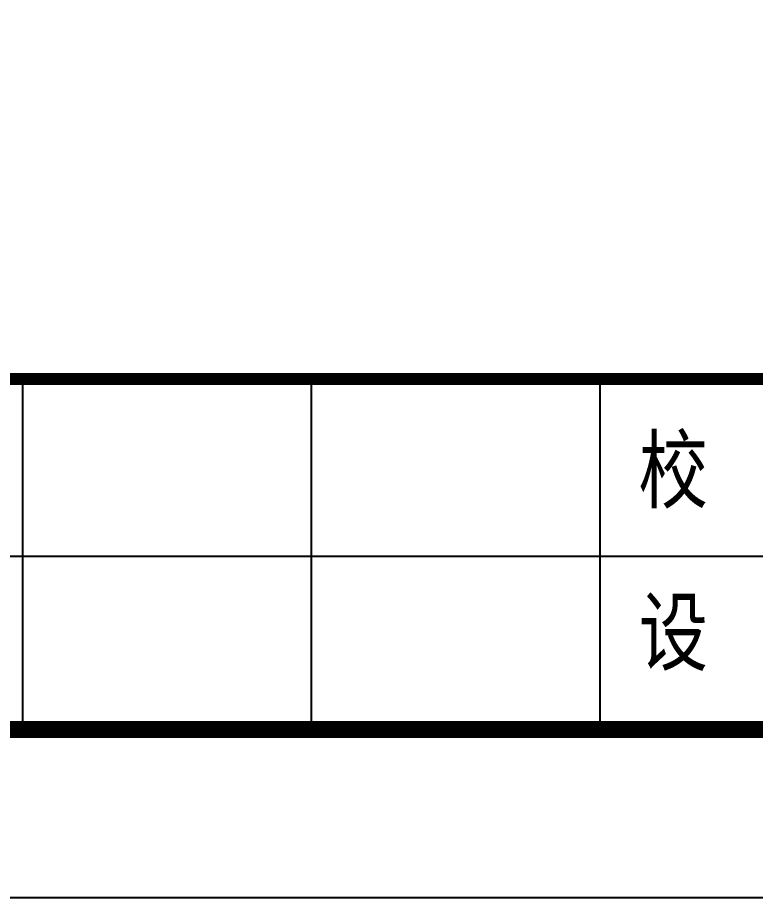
# Model space of a CAD drawing. Extents: x 4283 to 40403, y 1134 to 1764.
# Drawn here: x 5699.68 to 5730.75, y 1135.35 to 1172.4 of the extents above; entities that cross this region are included whole.
import ezdxf

# ---------------------------------------------------------------- set-up
doc = ezdxf.new("R2010")
doc.units = 0
for name, color, linetype in [('PUB_TITLE', 4, 'Continuous'), ('S-MODIFY', 4, 'Continuous'), ('华泽绵阳图框', 7, 'Continuous'), ('图框', 7, 'Continuous')]:
    doc.layers.add(name, color=color, linetype=linetype)
doc.styles.add('-宋体', font='', dxfattribs={"width": 0.8})
doc.styles.get('-宋体').set_extended_font_data('SimSun')

msp = doc.modelspace()

# ---------------------------------------------------------------- linework, layer by layer
at = {"layer": 'PUB_TITLE'}
msp.add_lwpolyline([(5582.957, 1135.352), (6002.957, 1135.352), (6002.957, 1432.352), (5582.957, 1432.352)], close=True, dxfattribs=at)
at = {"layer": 'PUB_TITLE', "color": 7, "const_width": 0.506}
msp.add_lwpolyline([(5600.634, 1142.423), (5995.657, 1142.423), (5995.662, 1157.184), (5600.634, 1157.184)], close=True, dxfattribs=at)
at = {"layer": 'S-MODIFY'}
msp.add_lwpolyline([(5582.957, 1135.352), (6002.957, 1135.352), (6002.957, 1432.352), (5582.957, 1432.352)], close=True, dxfattribs=at)
at = {"layer": '华泽绵阳图框', "color": 7}
for p, q in [((5699.896, 1142.338), (5699.896, 1157.099)), ((5712.051, 1142.338), (5712.051, 1157.099)), ((5724.205, 1142.338), (5724.205, 1157.099)), ((5651.278, 1149.719), (5760.669, 1149.719))]:
    msp.add_line(p, q, dxfattribs=at)
at = {"layer": '华泽绵阳图框', "color": 7, "const_width": 0.707}
msp.add_lwpolyline([(5600.634, 1142.423), (5995.887, 1142.423), (5995.887, 1425.251), (5600.634, 1425.251)], close=True, dxfattribs=at)
at = {"layer": '华泽绵阳图框', "color": 7, "const_width": 0.506}
msp.add_lwpolyline([(5600.634, 1157.184), (5995.662, 1157.184)], dxfattribs=at)

# ---------------------------------------------------------------- texts
at = {"layer": '图框', "color": 7, "style": '-宋体', "width": 0.8}
for s, p in [('校', (5725.819, 1152.021)), ('设', (5725.825, 1145.192))]:
    msp.add_text(s, height=2.685, dxfattribs=at).set_placement(p)

doc.saveas('drawing.dxf')
